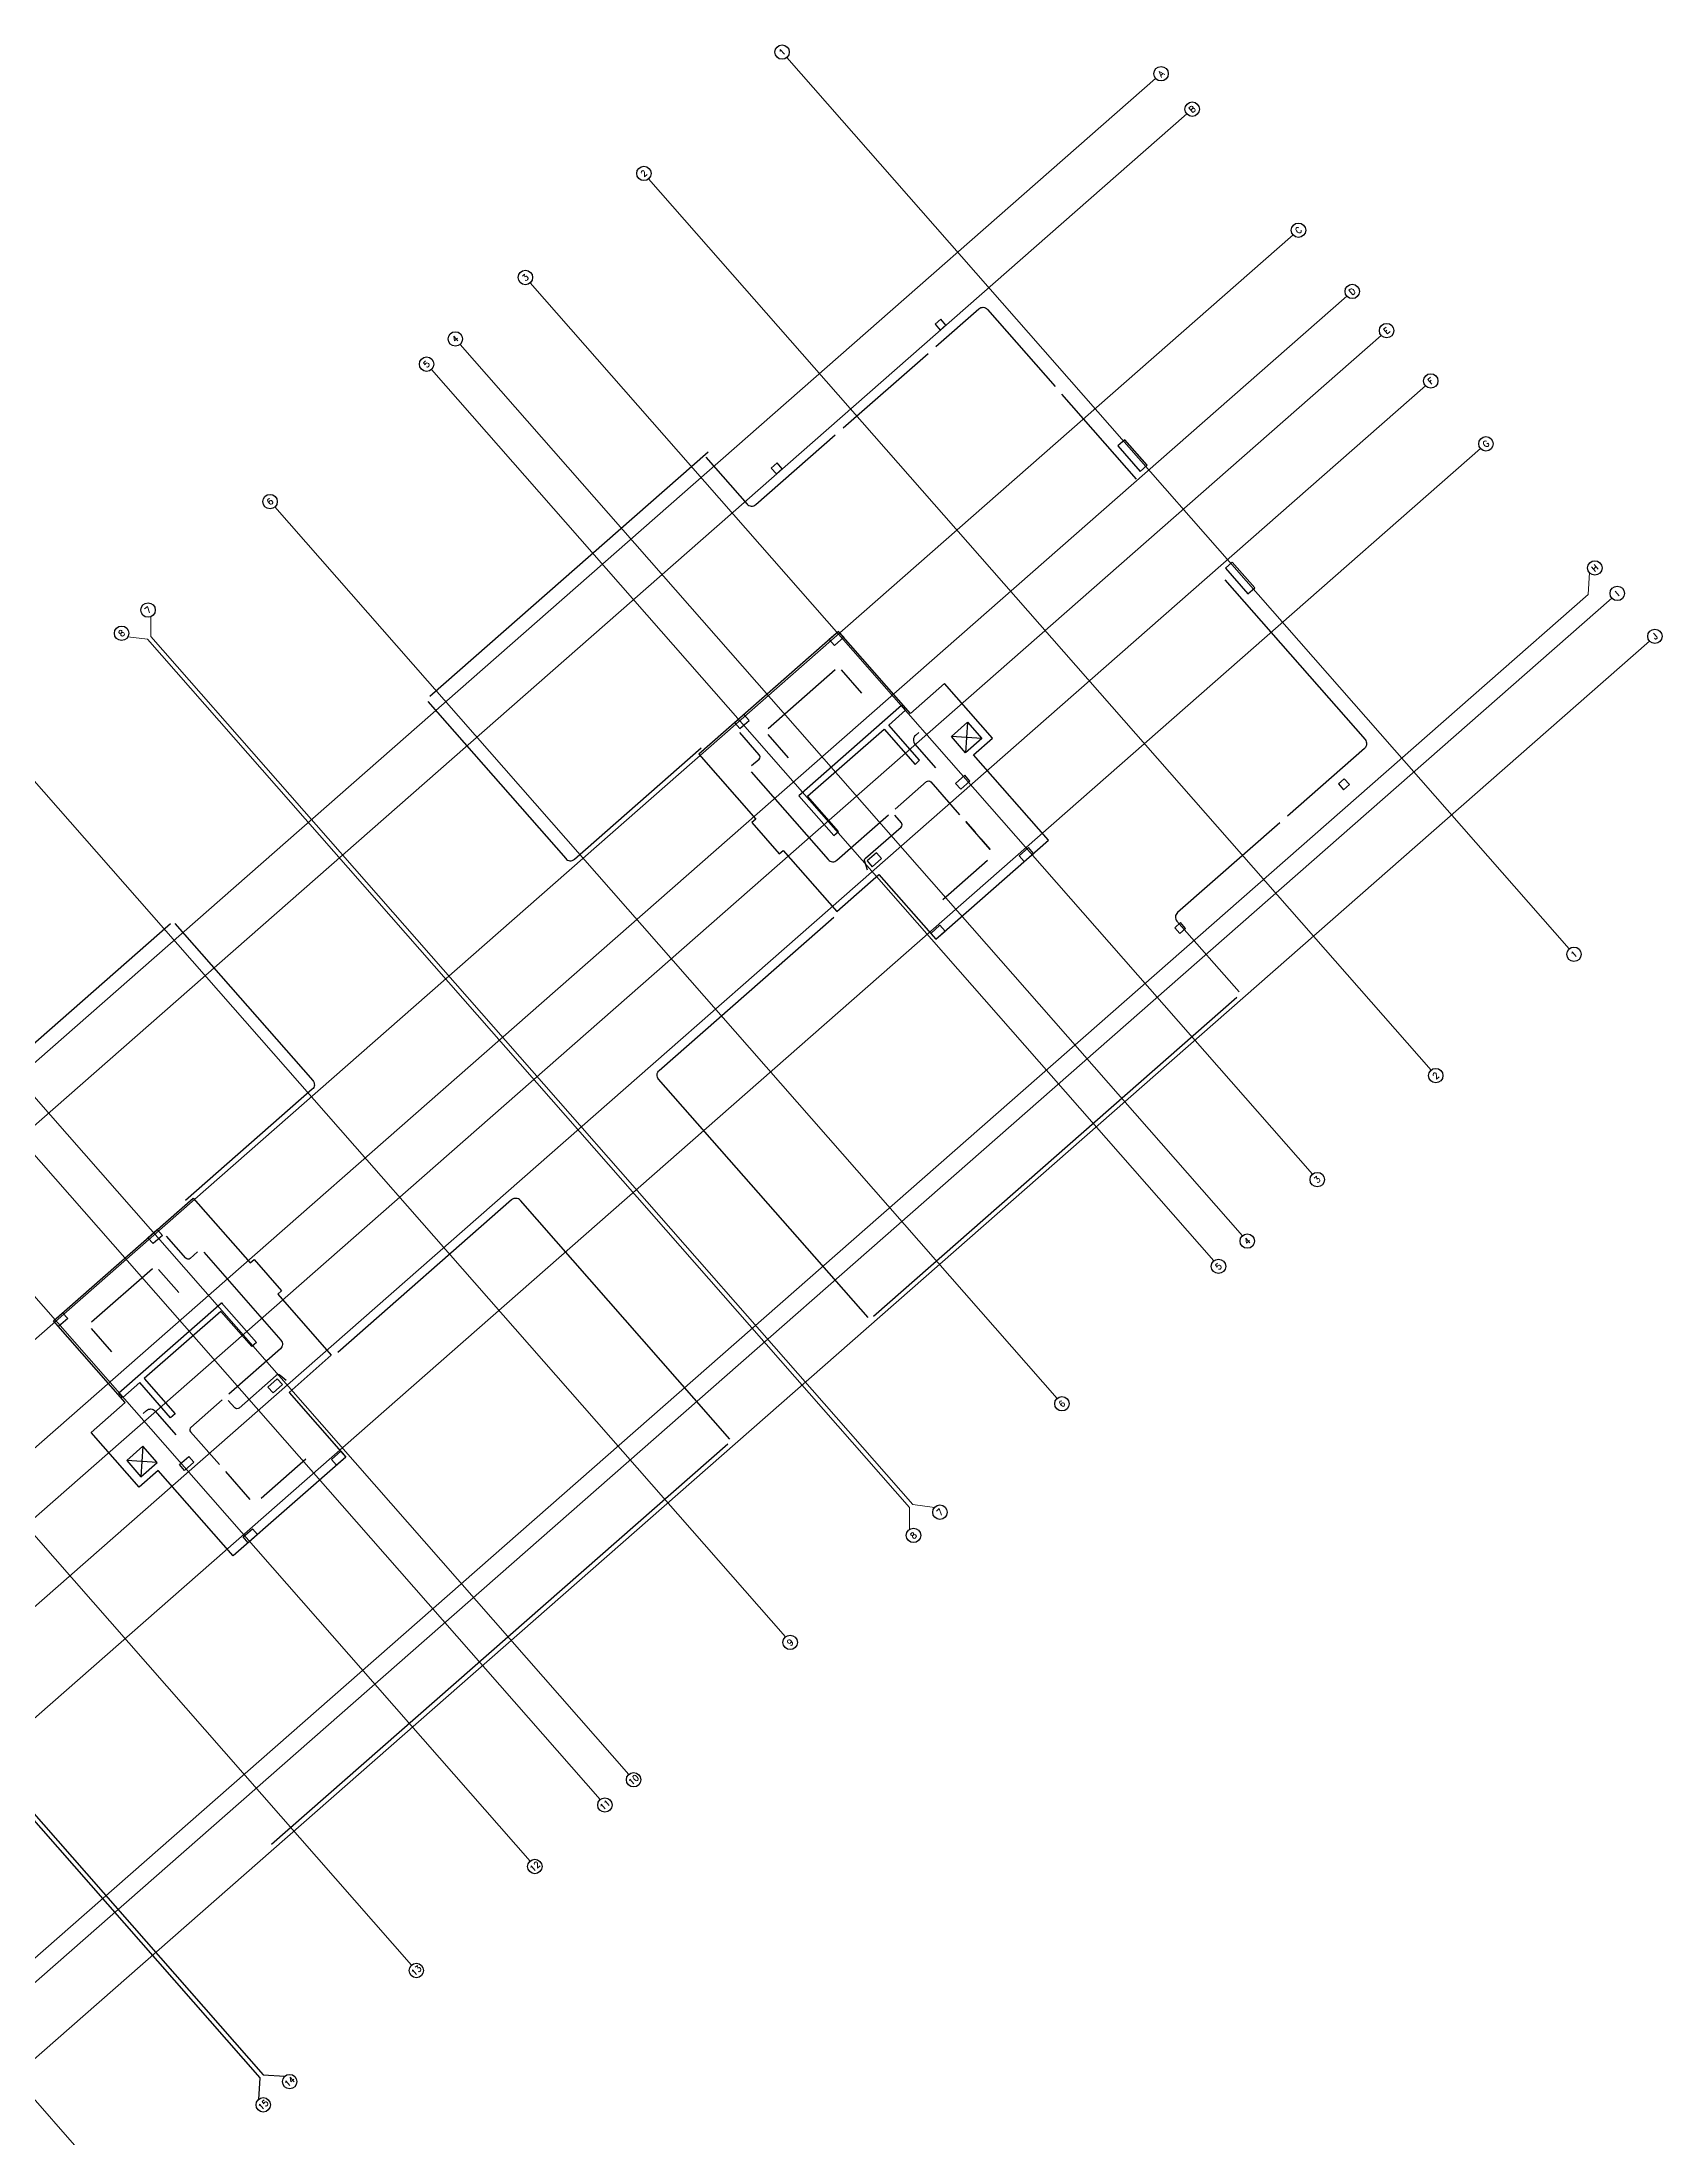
# Model space of a CAD drawing. Header units: metres. Extents: x 375833 to 375946, y 3316005 to 3316108.
# Drawn here: x 375893.7 to 375946.3, y 3316040.4 to 3316108.3 of the extents above; entities that cross this region are included whole.
import ezdxf
from ezdxf.enums import TextEntityAlignment as Align

# ---------------------------------------------------------------- set-up
doc = ezdxf.new("R2010")
doc.units = ezdxf.units.M
doc.header["$MEASUREMENT"] = 0
for name, color, linetype in [('Axes', 1, 'Continuous'), ('Column', 4, 'Continuous'), ('ElecConduit', 4, 'Continuous'), ('Opening', 2, 'Continuous'), ('S-COLS-HATH', 7, 'Continuous'), ('S-GRID-CIRC', 3, 'Continuous'), ('S-GRID-CIRC-TEXT', 3, 'Continuous'), ('S-OPIN-VOID', 7, 'Continuous'), ('ShearWall', 14, 'Continuous'), ('Slab', 3, 'Continuous')]:
    doc.layers.add(name, color=color, linetype=linetype)
doc.styles.add('S-ROMANS', font='romans.shx', dxfattribs={"width": 0.75})

# ---------------------------------------------------------------- blocks, each defined once
blk = doc.blocks.new('S-GRID-CIRC')
at = {"layer": 'S-GRID-CIRC'}
blk.add_circle((0, 0), 0.35, dxfattribs=at)
at = {"layer": 'S-GRID-CIRC-TEXT', "color": 3, "style": 'S-ROMANS', "flags": 8}
blk.add_attdef('GRID-CIRC', text='', height=0.3, dxfattribs=at).set_placement((0, 0), align=Align.MIDDLE)

msp = doc.modelspace()

# ---------------------------------------------------------------- linework, layer by layer
at = {"layer": 'Axes', "lineweight": 0, "ltscale": 0.05}
for p, q in [((375917.845, 3316107.782), (375943.2, 3316078.898)), ((375834.566, 3316023.508), (375929.797, 3316107.103)), ((375835.575, 3316022.358), (375930.806, 3316105.954)), ((375913.366, 3316103.85), (375938.721, 3316074.966)), ((375839.019, 3316018.435), (375934.25, 3316102.031)), ((375909.525, 3316100.479), (375934.88, 3316071.595)), ((375840.761, 3316016.451), (375935.991, 3316100.047)), ((375841.876, 3316015.181), (375937.106, 3316098.777)), ((375907.256, 3316098.487), (375932.611, 3316069.603)), ((375906.324, 3316097.669), (375931.679, 3316068.784)), ((375843.307, 3316013.55), (375938.538, 3316097.146)), ((375845.095, 3316011.514), (375940.325, 3316095.109)), ((375901.251, 3316093.216), (375926.606, 3316064.331)), ((375849.35, 3316006.667), (375944.58, 3316090.262)), ((375945.801, 3316088.871), (375850.571, 3316005.276)), ((375892.443, 3316085.484), (375917.798, 3316056.6)), ((375887.37, 3316081.031), (375912.725, 3316052.147)), ((375886.438, 3316080.213), (375911.794, 3316051.329)), ((375884.169, 3316078.221), (375909.524, 3316049.336)), ((375880.329, 3316074.849), (375905.684, 3316045.965)), ((375871.265, 3316066.893), (375896.62, 3316038.009))]:
    msp.add_line(p, q, dxfattribs=at)
for points in [[(375848.624, 3316007.493), (375849.33, 3316007.447), (375943.809, 3316090.383), (375943.855, 3316091.088)], [(375897.229, 3316089.66), (375897.23, 3316089.02), (375921.925, 3316060.888), (375922.63, 3316060.795)], [(375896.49, 3316089.011), (375897.124, 3316088.928), (375921.82, 3316060.795), (375921.82, 3316060.084)]]:
    msp.add_lwpolyline(points, dxfattribs=at)
at = {"layer": 'Axes', "linetype": 'Continuous'}
for points in [[(375876.224, 3316071.249), (375876.179, 3316070.542), (375900.875, 3316042.409), (375901.579, 3316042.365)], [(375875.367, 3316070.497), (375876.074, 3316070.449), (375900.77, 3316042.317), (375900.722, 3316041.613)]]:
    msp.add_lwpolyline(points, dxfattribs=at)
at = {"layer": 'Column', "color": 7}
for points in [[(375922.811, 3316098.948, 0), (375922.999, 3316099.113, 0), (375922.834, 3316099.301, 0), (375922.646, 3316099.136, 0), (375922.811, 3316098.948, 0)], [(375928.798, 3316095.395, 0), (375928.573, 3316095.197, 0), (375929.298, 3316094.37, 0), (375929.524, 3316094.568, 0), (375928.798, 3316095.395, 0)], [(375917.506, 3316094.291, 0), (375917.693, 3316094.456, 0), (375917.528, 3316094.644, 0), (375917.341, 3316094.479, 0), (375917.506, 3316094.291, 0)], [(375932.281, 3316091.427, 0), (375932.056, 3316091.229, 0), (375932.782, 3316090.402, 0), (375933.007, 3316090.6, 0), (375932.281, 3316091.427, 0)], [(375919.386, 3316088.73, 0), (375919.687, 3316088.994, 0), (375919.522, 3316089.182, 0), (375919.221, 3316088.918, 0), (375919.386, 3316088.73, 0)], [(375916.32, 3316086.038, 0), (375916.621, 3316086.302, 0), (375916.456, 3316086.49, 0), (375916.155, 3316086.226, 0), (375916.32, 3316086.038, 0)], [(375923.478, 3316084.071, 0), (375923.778, 3316084.335, 0), (375923.613, 3316084.523, 0), (375923.313, 3316084.259, 0), (375923.478, 3316084.071, 0)], [(375935.887, 3316084.053, 0), (375936.075, 3316084.218, 0), (375935.91, 3316084.406, 0), (375935.722, 3316084.241, 0), (375935.887, 3316084.053, 0)], [(375920.613, 3316081.557, 0), (375920.914, 3316081.821, 0), (375920.749, 3316082.009, 0), (375920.448, 3316081.745, 0), (375920.613, 3316081.557, 0)], [(375925.536, 3316081.727, 0), (375925.837, 3316081.991, 0), (375925.672, 3316082.178, 0), (375925.371, 3316081.915, 0), (375925.536, 3316081.727, 0)], [(375930.581, 3316079.396, 0), (375930.769, 3316079.561, 0), (375930.604, 3316079.748, 0), (375930.416, 3316079.583, 0), (375930.581, 3316079.396, 0)], [(375922.671, 3316079.212, 0), (375922.972, 3316079.476, 0), (375922.807, 3316079.664, 0), (375922.506, 3316079.4, 0), (375922.671, 3316079.212, 0)], [(375897.607, 3316069.612, 0), (375897.306, 3316069.348, 0), (375897.141, 3316069.536, 0), (375897.442, 3316069.8, 0), (375897.607, 3316069.612, 0)], [(375894.541, 3316066.92, 0), (375894.24, 3316066.657, 0), (375894.075, 3316066.844, 0), (375894.376, 3316067.108, 0), (375894.541, 3316066.92, 0)], [(375901.495, 3316064.775, 0), (375901.194, 3316064.511, 0), (375901.029, 3316064.699, 0), (375901.33, 3316064.963, 0), (375901.495, 3316064.775, 0)], [(375898.63, 3316062.26, 0), (375898.329, 3316061.996, 0), (375898.164, 3316062.184, 0), (375898.465, 3316062.448, 0), (375898.63, 3316062.26, 0)], [(375903.553, 3316062.43, 0), (375903.252, 3316062.166, 0), (375903.087, 3316062.354, 0), (375903.388, 3316062.618, 0), (375903.553, 3316062.43, 0)], [(375900.688, 3316059.915, 0), (375900.387, 3316059.651, 0), (375900.223, 3316059.839, 0), (375900.523, 3316060.103, 0), (375900.688, 3316059.915, 0)]]:
    msp.add_polyline3d(points, dxfattribs=at)
at = {"layer": 'ElecConduit'}
for points in [[(375922.673, 3316098.416), (375924.064, 3316099.637, -0.414214), (375924.346, 3316099.619), (375926.538, 3316097.121)], [(375915.224, 3316094.83), (375916.556, 3316093.313, 0.414214), (375916.838, 3316093.294), (375919.415, 3316095.556)], [(375932.037, 3316090.858), (375936.584, 3316085.677, -0.414214), (375936.566, 3316085.395), (375934.068, 3316083.202)], [(375906.205, 3316086.914), (375910.677, 3316081.82, 0.414214), (375910.959, 3316081.802), (375915.065, 3316085.407)], [(375916.7, 3316084.836), (375916.943, 3316085.049, 0.414214), (375916.952, 3316085.19), (375916.324, 3316085.906)], [(375922.118, 3316085.906), (375922.013, 3316085.814, 0.414214), (375921.995, 3316085.531), (375922.666, 3316084.766)], [(375916.687, 3316084.635), (375919.186, 3316081.788, 0.414214), (375919.468, 3316081.77), (375921.143, 3316083.24)], [(375921.356, 3316083.428), (375922.369, 3316084.317, -0.414214), (375922.51, 3316084.307), (375923.444, 3316083.244)], [(375920.459, 3316081.452), (375920.367, 3316081.729, -0.301597), (375920.396, 3316081.836), (375921.546, 3316082.845, 0.414214), (375921.555, 3316082.986), (375921.343, 3316083.227)], [(375933.817, 3316082.982), (375930.506, 3316080.075, 0.414214), (375930.488, 3316079.793), (375932.499, 3316077.501)], [(375920.475, 3316066.946), (375913.688, 3316074.677, -0.414214), (375913.707, 3316074.959), (375919.363, 3316079.924)], [(375898.012, 3316079.722), (375902.483, 3316074.628, -0.414214), (375902.465, 3316074.346), (375898.359, 3316070.741)], [(375915.995, 3316063.013), (375909.209, 3316070.745, 0.414214), (375908.926, 3316070.763), (375903.291, 3316065.816)], [(375898.751, 3316069.079), (375898.508, 3316068.866, -0.414214), (375898.367, 3316068.875), (375897.738, 3316069.591)], [(375898.951, 3316069.066), (375901.45, 3316066.219, -0.414214), (375901.432, 3316065.937), (375899.757, 3316064.467)], [(375901.618, 3316064.914), (375901.426, 3316065.072, 0.367429), (375901.296, 3316065.07), (375900.096, 3316064.017, -0.414214), (375899.955, 3316064.026), (375899.744, 3316064.267)], [(375899.543, 3316064.28), (375898.531, 3316063.391, 0.414214), (375898.522, 3316063.25), (375899.455, 3316062.186)], [(375896.987, 3316063.845), (375897.092, 3316063.938, -0.414214), (375897.375, 3316063.919), (375898.046, 3316063.154)]]:
    msp.add_lwpolyline(points, format="xyb", dxfattribs=at)
for points in [[(375919.666, 3316095.777), (375922.421, 3316098.195)], [(375929.177, 3316094.115), (375926.759, 3316096.87)], [(375906.278, 3316087.085), (375915.296, 3316095.001)], [(375917.238, 3316086.043), (375919.407, 3316087.947)], [(375919.607, 3316087.934), (375920.269, 3316087.179)], [(375917.225, 3316085.843), (375917.887, 3316085.089)], [(375923.642, 3316083.019), (375923.944, 3316082.674)], [(375924.433, 3316082.117), (375923.642, 3316083.019)], [(375924.131, 3316082.461), (375924.433, 3316082.117)], [(375924.346, 3316081.761), (375922.897, 3316080.489)], [(375897.871, 3316079.705), (375886.098, 3316069.37)], [(375920.654, 3316066.996), (375932.427, 3316077.33)], [(375897.282, 3316068.525), (375895.315, 3316066.799)], [(375897.482, 3316068.512), (375898.144, 3316067.758)], [(375895.302, 3316066.598), (375895.964, 3316065.844)], [(375915.928, 3316062.847), (375901.149, 3316049.874)], [(375900.809, 3316061.099), (375902.258, 3316062.371)], [(375899.653, 3316061.961), (375900.445, 3316061.059)]]:
    msp.add_lwpolyline(points, dxfattribs=at)
at = {"layer": 'Opening', "color": 7}
for points in [[(375923.638, 3316085.25, 0), (375923.177, 3316085.776, 0), (375923.703, 3316086.238, 0), (375924.164, 3316085.712, 0), (375923.638, 3316085.25, 0), (375923.638, 3316085.25, 0)], [(375897.44, 3316062.253, 0), (375896.978, 3316062.779, 0), (375896.452, 3316062.318, 0), (375896.914, 3316061.792, 0), (375897.44, 3316062.253, 0), (375897.44, 3316062.253, 0)]]:
    msp.add_polyline3d(points, dxfattribs=at)
at = {"layer": 'S-COLS-HATH', "color": 7}
msp.add_polyline3d([(375899.562, 3316067.401, 0), (375899.49, 3316067.406, 0)], dxfattribs=at)
at = {"layer": 'S-OPIN-VOID', "color": 7}
for points in [[(375923.703, 3316086.238, 0), (375923.638, 3316085.25, 0)], [(375924.164, 3316085.712, 0), (375923.177, 3316085.776, 0)], [(375896.978, 3316062.779, 0), (375896.914, 3316061.792, 0)], [(375897.44, 3316062.253, 0), (375896.452, 3316062.318, 0)]]:
    msp.add_polyline3d(points, dxfattribs=at)
at = {"layer": 'ShearWall', "color": 1}
for points in [[(375921.563, 3316086.781, 0), (375918.233, 3316083.859, 0), (375919.368, 3316082.566, 0), (375919.518, 3316082.698, 0), (375918.516, 3316083.841, 0), (375920.996, 3316086.018, 0), (375921.998, 3316084.875, 0), (375922.149, 3316085.007, 0), (375921.146, 3316086.15, 0), (375921.695, 3316086.631, 0), (375921.563, 3316086.781, 0)], [(375896.191, 3316064.51, 0), (375899.52, 3316067.432, 0), (375900.655, 3316066.14, 0), (375900.505, 3316066.008, 0), (375899.502, 3316067.15, 0), (375897.022, 3316064.973, 0), (375898.025, 3316063.831, 0), (375897.874, 3316063.699, 0), (375896.872, 3316064.841, 0), (375896.323, 3316064.36, 0), (375896.191, 3316064.51, 0), (375896.191, 3316064.51, 0)]]:
    msp.add_polyline3d(points, dxfattribs=at)
at = {"layer": 'Slab', "color": 1}
for points in [[(375919.522, 3316089.182, 0), (375914.99, 3316085.204, 0), (375916.838, 3316083.099, 0), (375916.71, 3316082.987, 0), (375917.6, 3316081.973, 0), (375917.728, 3316082.085, 0), (375919.463, 3316080.108, 0), (375920.831, 3316081.309, 0), (375922.672, 3316079.212, 0), (375926.324, 3316082.418, 0), (375923.896, 3316085.184, 0), (375924.513, 3316085.725, 0), (375922.956, 3316087.499, 0), (375921.851, 3316086.529, 0), (375919.522, 3316089.182, 0)], [(375900.582, 3316068.83, 0), (375901.473, 3316067.816, 0), (375901.345, 3316067.703, 0), (375903.08, 3316065.727, 0), (375901.712, 3316064.526, 0), (375903.553, 3316062.43, 0), (375899.9, 3316059.223, 0), (375897.472, 3316061.989, 0), (375896.856, 3316061.448, 0), (375895.299, 3316063.222, 0), (375896.404, 3316064.192, 0), (375894.075, 3316066.844, 0), (375898.607, 3316070.822, 0), (375900.454, 3316068.718, 0), (375900.582, 3316068.83, 0)]]:
    msp.add_polyline3d(points, dxfattribs=at)

# ---------------------------------------------------------------- block references
at = {"layer": 'S-GRID-CIRC', "ltscale": 20}
ref = msp.add_blockref('S-GRID-CIRC', (375917.691, 3316107.957), dxfattribs=dict(at, xscale=0.667, yscale=0.667, zscale=0.667, rotation=221.2773505742023))
ref.add_attrib('GRID-CIRC', '1', dxfattribs={"layer": 'S-GRID-CIRC-TEXT', "color": 3, "height": 0.2, "rotation": 41.27735, "style": 'S-ROMANS'}).set_placement((375917.691, 3316107.957), align=Align.MIDDLE)
at = {"layer": 'S-GRID-CIRC'}
ref = msp.add_blockref('S-GRID-CIRC', (375929.972, 3316107.257), dxfattribs=dict(at, xscale=0.667, yscale=0.667, zscale=0.667, rotation=221.2773505742023))
ref.add_attrib('GRID-CIRC', 'A', dxfattribs={"layer": 'S-GRID-CIRC-TEXT', "color": 3, "height": 0.2, "rotation": 41.27735, "style": 'S-ROMANS'}).set_placement((375929.972, 3316107.257), align=Align.MIDDLE)
ref = msp.add_blockref('S-GRID-CIRC', (375930.981, 3316106.108), dxfattribs=dict(at, xscale=0.667, yscale=0.667, zscale=0.667, rotation=221.2773505742023))
ref.add_attrib('GRID-CIRC', 'B', dxfattribs={"layer": 'S-GRID-CIRC-TEXT', "color": 3, "height": 0.2, "rotation": 41.27735, "style": 'S-ROMANS'}).set_placement((375930.981, 3316106.108), align=Align.MIDDLE)
at = {"layer": 'S-GRID-CIRC', "ltscale": 20}
ref = msp.add_blockref('S-GRID-CIRC', (375913.212, 3316104.025), dxfattribs=dict(at, xscale=0.667, yscale=0.667, zscale=0.667, rotation=221.2773505742023))
ref.add_attrib('GRID-CIRC', '2', dxfattribs={"layer": 'S-GRID-CIRC-TEXT', "color": 3, "height": 0.2, "rotation": 41.27735, "style": 'S-ROMANS'}).set_placement((375913.212, 3316104.025), align=Align.MIDDLE)
at = {"layer": 'S-GRID-CIRC'}
ref = msp.add_blockref('S-GRID-CIRC', (375934.425, 3316102.185), dxfattribs=dict(at, xscale=0.667, yscale=0.667, zscale=0.667, rotation=221.2773505742023))
ref.add_attrib('GRID-CIRC', 'C', dxfattribs={"layer": 'S-GRID-CIRC-TEXT', "color": 3, "height": 0.2, "rotation": 41.27735, "style": 'S-ROMANS'}).set_placement((375934.425, 3316102.185), align=Align.MIDDLE)
at = {"layer": 'S-GRID-CIRC', "ltscale": 20}
ref = msp.add_blockref('S-GRID-CIRC', (375909.371, 3316100.654), dxfattribs=dict(at, xscale=0.667, yscale=0.667, zscale=0.667, rotation=221.2773505742023))
ref.add_attrib('GRID-CIRC', '3', dxfattribs={"layer": 'S-GRID-CIRC-TEXT', "color": 3, "height": 0.2, "rotation": 41.27735, "style": 'S-ROMANS'}).set_placement((375909.371, 3316100.654), align=Align.MIDDLE)
at = {"layer": 'S-GRID-CIRC'}
ref = msp.add_blockref('S-GRID-CIRC', (375936.167, 3316100.201), dxfattribs=dict(at, xscale=0.667, yscale=0.667, zscale=0.667, rotation=221.2773505742023))
ref.add_attrib('GRID-CIRC', 'D', dxfattribs={"layer": 'S-GRID-CIRC-TEXT', "color": 3, "height": 0.2, "rotation": 41.27735, "style": 'S-ROMANS'}).set_placement((375936.167, 3316100.201), align=Align.MIDDLE)
at = {"layer": 'S-GRID-CIRC', "ltscale": 20}
ref = msp.add_blockref('S-GRID-CIRC', (375907.102, 3316098.662), dxfattribs=dict(at, xscale=0.667, yscale=0.667, zscale=0.667, rotation=221.2773505742023))
ref.add_attrib('GRID-CIRC', '4', dxfattribs={"layer": 'S-GRID-CIRC-TEXT', "color": 3, "height": 0.2, "rotation": 41.27735, "style": 'S-ROMANS'}).set_placement((375907.102, 3316098.662), align=Align.MIDDLE)
at = {"layer": 'S-GRID-CIRC'}
ref = msp.add_blockref('S-GRID-CIRC', (375937.281, 3316098.931), dxfattribs=dict(at, xscale=0.667, yscale=0.667, zscale=0.667, rotation=221.2773505742023))
ref.add_attrib('GRID-CIRC', 'E', dxfattribs={"layer": 'S-GRID-CIRC-TEXT', "color": 3, "height": 0.2, "rotation": 41.27735, "style": 'S-ROMANS'}).set_placement((375937.281, 3316098.931), align=Align.MIDDLE)
at = {"layer": 'S-GRID-CIRC', "ltscale": 20}
ref = msp.add_blockref('S-GRID-CIRC', (375906.17, 3316097.844), dxfattribs=dict(at, xscale=0.667, yscale=0.667, zscale=0.667, rotation=221.2773505742023))
ref.add_attrib('GRID-CIRC', '5', dxfattribs={"layer": 'S-GRID-CIRC-TEXT', "color": 3, "height": 0.2, "rotation": 41.27735, "style": 'S-ROMANS'}).set_placement((375906.17, 3316097.844), align=Align.MIDDLE)
at = {"layer": 'S-GRID-CIRC'}
ref = msp.add_blockref('S-GRID-CIRC', (375938.713, 3316097.3), dxfattribs=dict(at, xscale=0.667, yscale=0.667, zscale=0.667, rotation=221.2773505742023))
ref.add_attrib('GRID-CIRC', 'F', dxfattribs={"layer": 'S-GRID-CIRC-TEXT', "color": 3, "height": 0.2, "rotation": 41.27735, "style": 'S-ROMANS'}).set_placement((375938.713, 3316097.3), align=Align.MIDDLE)
ref = msp.add_blockref('S-GRID-CIRC', (375940.501, 3316095.263), dxfattribs=dict(at, xscale=0.667, yscale=0.667, zscale=0.667, rotation=221.2773505742023))
ref.add_attrib('GRID-CIRC', 'G', dxfattribs={"layer": 'S-GRID-CIRC-TEXT', "color": 3, "height": 0.2, "rotation": 41.27735, "style": 'S-ROMANS'}).set_placement((375940.501, 3316095.263), align=Align.MIDDLE)
at = {"layer": 'S-GRID-CIRC', "ltscale": 20}
ref = msp.add_blockref('S-GRID-CIRC', (375901.097, 3316093.391), dxfattribs=dict(at, xscale=0.667, yscale=0.667, zscale=0.667, rotation=221.2773505742023))
ref.add_attrib('GRID-CIRC', '6', dxfattribs={"layer": 'S-GRID-CIRC-TEXT', "color": 3, "height": 0.2, "rotation": 41.27735, "style": 'S-ROMANS'}).set_placement((375901.097, 3316093.391), align=Align.MIDDLE)
at = {"layer": 'S-GRID-CIRC'}
ref = msp.add_blockref('S-GRID-CIRC', (375944.03, 3316091.242), dxfattribs=dict(at, xscale=0.667, yscale=0.667, zscale=0.667, rotation=221.2773505742023))
ref.add_attrib('GRID-CIRC', 'H', dxfattribs={"layer": 'S-GRID-CIRC-TEXT', "color": 3, "height": 0.2, "rotation": 41.27735, "style": 'S-ROMANS'}).set_placement((375944.03, 3316091.242), align=Align.MIDDLE)
ref = msp.add_blockref('S-GRID-CIRC', (375944.756, 3316090.416), dxfattribs=dict(at, xscale=0.667, yscale=0.667, zscale=0.667, rotation=221.2773505742023))
ref.add_attrib('GRID-CIRC', 'I', dxfattribs={"layer": 'S-GRID-CIRC-TEXT', "color": 3, "height": 0.2, "rotation": 41.27735, "style": 'S-ROMANS'}).set_placement((375944.756, 3316090.416), align=Align.MIDDLE)
at = {"layer": 'S-GRID-CIRC', "ltscale": 20}
ref = msp.add_blockref('S-GRID-CIRC', (375897.143, 3316089.877), dxfattribs=dict(at, xscale=0.667, yscale=0.667, zscale=0.667, rotation=221.2773505742023))
ref.add_attrib('GRID-CIRC', '7', dxfattribs={"layer": 'S-GRID-CIRC-TEXT', "color": 3, "height": 0.2, "rotation": 41.27735, "style": 'S-ROMANS'}).set_placement((375897.143, 3316089.877), align=Align.MIDDLE)
ref = msp.add_blockref('S-GRID-CIRC', (375896.286, 3316089.125), dxfattribs=dict(at, xscale=0.667, yscale=0.667, zscale=0.667, rotation=221.2773505742023))
ref.add_attrib('GRID-CIRC', '8', dxfattribs={"layer": 'S-GRID-CIRC-TEXT', "color": 3, "height": 0.2, "rotation": 41.27735, "style": 'S-ROMANS'}).set_placement((375896.286, 3316089.125), align=Align.MIDDLE)
at = {"layer": 'S-GRID-CIRC'}
ref = msp.add_blockref('S-GRID-CIRC', (375945.976, 3316089.025), dxfattribs=dict(at, xscale=0.667, yscale=0.667, zscale=0.667, rotation=221.2773505742023))
ref.add_attrib('GRID-CIRC', 'J', dxfattribs={"layer": 'S-GRID-CIRC-TEXT', "color": 3, "height": 0.2, "rotation": 41.27735, "style": 'S-ROMANS'}).set_placement((375945.976, 3316089.025), align=Align.MIDDLE)
at = {"layer": 'S-GRID-CIRC', "ltscale": 20}
ref = msp.add_blockref('S-GRID-CIRC', (375943.354, 3316078.722), dxfattribs=dict(at, xscale=0.667, yscale=0.667, zscale=0.667, rotation=221.2773505742023))
ref.add_attrib('GRID-CIRC', '1', dxfattribs={"layer": 'S-GRID-CIRC-TEXT', "color": 3, "height": 0.2, "rotation": 41.27735, "style": 'S-ROMANS'}).set_placement((375943.354, 3316078.722), align=Align.MIDDLE)
ref = msp.add_blockref('S-GRID-CIRC', (375938.875, 3316074.79), dxfattribs=dict(at, xscale=0.667, yscale=0.667, zscale=0.667, rotation=221.2773505742023))
ref.add_attrib('GRID-CIRC', '2', dxfattribs={"layer": 'S-GRID-CIRC-TEXT', "color": 3, "height": 0.2, "rotation": 41.27735, "style": 'S-ROMANS'}).set_placement((375938.875, 3316074.79), align=Align.MIDDLE)
ref = msp.add_blockref('S-GRID-CIRC', (375935.034, 3316071.419), dxfattribs=dict(at, xscale=0.667, yscale=0.667, zscale=0.667, rotation=221.2773505742023))
ref.add_attrib('GRID-CIRC', '3', dxfattribs={"layer": 'S-GRID-CIRC-TEXT', "color": 3, "height": 0.2, "rotation": 41.27735, "style": 'S-ROMANS'}).set_placement((375935.034, 3316071.419), align=Align.MIDDLE)
ref = msp.add_blockref('S-GRID-CIRC', (375932.765, 3316069.427), dxfattribs=dict(at, xscale=0.667, yscale=0.667, zscale=0.667, rotation=221.2773505742023))
ref.add_attrib('GRID-CIRC', '4', dxfattribs={"layer": 'S-GRID-CIRC-TEXT', "color": 3, "height": 0.2, "rotation": 41.27735, "style": 'S-ROMANS'}).set_placement((375932.765, 3316069.427), align=Align.MIDDLE)
ref = msp.add_blockref('S-GRID-CIRC', (375931.833, 3316068.609), dxfattribs=dict(at, xscale=0.667, yscale=0.667, zscale=0.667, rotation=221.2773505742023))
ref.add_attrib('GRID-CIRC', '5', dxfattribs={"layer": 'S-GRID-CIRC-TEXT', "color": 3, "height": 0.2, "rotation": 41.27735, "style": 'S-ROMANS'}).set_placement((375931.833, 3316068.609), align=Align.MIDDLE)
ref = msp.add_blockref('S-GRID-CIRC', (375926.76, 3316064.156), dxfattribs=dict(at, xscale=0.667, yscale=0.667, zscale=0.667, rotation=221.2773505742023))
ref.add_attrib('GRID-CIRC', '6', dxfattribs={"layer": 'S-GRID-CIRC-TEXT', "color": 3, "height": 0.2, "rotation": 41.27735, "style": 'S-ROMANS'}).set_placement((375926.76, 3316064.156), align=Align.MIDDLE)
ref = msp.add_blockref('S-GRID-CIRC', (375922.806, 3316060.642), dxfattribs=dict(at, xscale=0.667, yscale=0.667, zscale=0.667, rotation=221.2773505742023))
ref.add_attrib('GRID-CIRC', '7', dxfattribs={"layer": 'S-GRID-CIRC-TEXT', "color": 3, "height": 0.2, "rotation": 41.27735, "style": 'S-ROMANS'}).set_placement((375922.806, 3316060.642), align=Align.MIDDLE)
ref = msp.add_blockref('S-GRID-CIRC', (375921.949, 3316059.89), dxfattribs=dict(at, xscale=0.667, yscale=0.667, zscale=0.667, rotation=221.2773505742023))
ref.add_attrib('GRID-CIRC', '8', dxfattribs={"layer": 'S-GRID-CIRC-TEXT', "color": 3, "height": 0.2, "rotation": 41.27735, "style": 'S-ROMANS'}).set_placement((375921.949, 3316059.89), align=Align.MIDDLE)
ref = msp.add_blockref('S-GRID-CIRC', (375917.952, 3316056.424), dxfattribs=dict(at, xscale=0.667, yscale=0.667, zscale=0.667, rotation=221.2773505742023))
ref.add_attrib('GRID-CIRC', '9', dxfattribs={"layer": 'S-GRID-CIRC-TEXT', "color": 3, "height": 0.2, "rotation": 41.27735, "style": 'S-ROMANS'}).set_placement((375917.952, 3316056.424), align=Align.MIDDLE)
ref = msp.add_blockref('S-GRID-CIRC', (375912.879, 3316051.971), dxfattribs=dict(at, xscale=0.667, yscale=0.667, zscale=0.667, rotation=221.2773505742023))
ref.add_attrib('GRID-CIRC', '10', dxfattribs={"layer": 'S-GRID-CIRC-TEXT', "color": 3, "height": 0.2001, "rotation": 41.27735, "style": 'S-ROMANS'}).set_placement((375912.879, 3316051.971), align=Align.MIDDLE)
ref = msp.add_blockref('S-GRID-CIRC', (375911.948, 3316051.153), dxfattribs=dict(at, xscale=0.667, yscale=0.667, zscale=0.667, rotation=221.2773505742023))
ref.add_attrib('GRID-CIRC', '11', dxfattribs={"layer": 'S-GRID-CIRC-TEXT', "color": 3, "height": 0.2001, "rotation": 41.27735, "style": 'S-ROMANS'}).set_placement((375911.948, 3316051.153), align=Align.MIDDLE)
ref = msp.add_blockref('S-GRID-CIRC', (375909.678, 3316049.161), dxfattribs=dict(at, xscale=0.667, yscale=0.667, zscale=0.667, rotation=221.2773505742023))
ref.add_attrib('GRID-CIRC', '12', dxfattribs={"layer": 'S-GRID-CIRC-TEXT', "color": 3, "height": 0.2001, "rotation": 41.27735, "style": 'S-ROMANS'}).set_placement((375909.678, 3316049.161), align=Align.MIDDLE)
ref = msp.add_blockref('S-GRID-CIRC', (375905.838, 3316045.79), dxfattribs=dict(at, xscale=0.667, yscale=0.667, zscale=0.667, rotation=221.2773505742023))
ref.add_attrib('GRID-CIRC', '13', dxfattribs={"layer": 'S-GRID-CIRC-TEXT', "color": 3, "height": 0.2001, "rotation": 41.27735, "style": 'S-ROMANS'}).set_placement((375905.838, 3316045.79), align=Align.MIDDLE)
ref = msp.add_blockref('S-GRID-CIRC', (375901.733, 3316042.19), dxfattribs=dict(at, xscale=0.667, yscale=0.667, zscale=0.667, rotation=221.2773505742023))
ref.add_attrib('GRID-CIRC', '14', dxfattribs={"layer": 'S-GRID-CIRC-TEXT', "color": 3, "height": 0.2001, "rotation": 41.27735, "style": 'S-ROMANS'}).set_placement((375901.733, 3316042.19), align=Align.MIDDLE)
ref = msp.add_blockref('S-GRID-CIRC', (375900.876, 3316041.437), dxfattribs=dict(at, xscale=0.667, yscale=0.667, zscale=0.667, rotation=221.2773505742023))
ref.add_attrib('GRID-CIRC', '15', dxfattribs={"layer": 'S-GRID-CIRC-TEXT', "color": 3, "height": 0.2001, "rotation": 41.27735, "style": 'S-ROMANS'}).set_placement((375900.876, 3316041.437), align=Align.MIDDLE)

doc.saveas('drawing.dxf')
